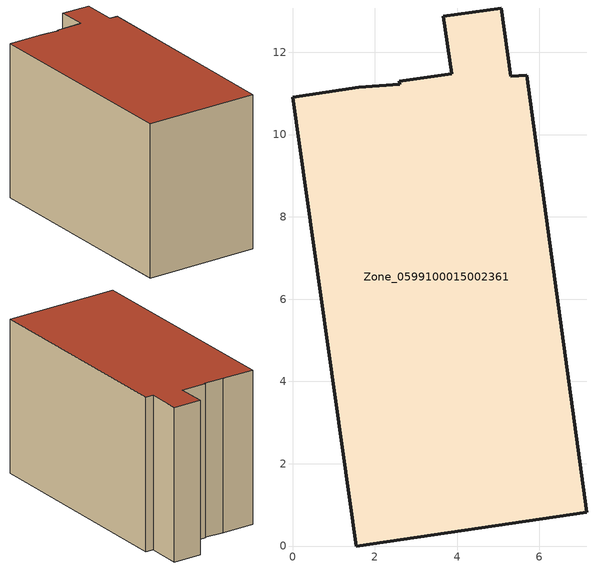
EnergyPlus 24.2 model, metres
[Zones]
Zone_0599100015002361
 floor ground (C_G): 5.69,11.44 7.16,0.82 1.55,0 0,10.91 1.61,11.15 2.6,11.22 2.59,11.29 3.87,11.48 3.66,12.88 5.07,13.07 5.31,11.41 z1.03
 wall outside (C_F): 1.61,11.15 0,10.91 1.55,0 7.16,0.82 5.69,11.44 5.31,11.41 5.07,13.07 3.66,12.88 3.87,11.48 2.59,11.29 2.6,11.22 1.61,11.15 z1.03:8.64
 roof outside (C_R): 7.16,0.82 5.69,11.44 5.31,11.41 5.07,13.07 3.66,12.88 3.87,11.48 2.59,11.29 2.6,11.22 1.61,11.15 0,10.91 1.55,0 z8.64
[BUILDING]
Pand.0599100015002361: North Axis=0; Terrain=City; Loads Convergence Tolerance Value=0.04; Temperature Convergence Tolerance Value=0.4; Solar Distribution=FullExterior; Maximum Number of Warmup Days=25; Minimum Number of Warmup Days=1
[Site:Location]
Rotterdam.The.Hague.AP_ZH_NLD Design_Conditions: Latitude=51.96; Longitude=4.45; Time Zone=1; Elevation=-4.5
[SITE:GROUNDTEMPERATURE:BUILDINGSURFACE]
18, 18, 18, 18, 18, 18, 18, 18, 18, 18, 18, 18
[MATERIAL] Thermal Absorptance=0.9; Solar Absorptance=0.7; Visible Absorptance=0.7
Name | Roughness | Thickness | Conductivity | Density | Specific Heat
G.TC.1975-1991 | MediumSmooth | 0.15 | 0.288461 | 540 | 1210
F.TC.1975-1991 | Rough | 0.3 | 0.230769 | 1920 | 840
R.TC.1975-1991 | MediumRough | 0.2 | 0.153846 | 1500 | 1000
[CONSTRUCTION]
C_G: G.TC.1975-1991
C_F: F.TC.1975-1991
C_R: R.TC.1975-1991
[ZONE]
Zone_0599100015002361: Type=1; Multiplier=1; Ceiling Height=Autocalculate; Volume=Autocalculate; Floor Area=autocalculate; Part of Total Floor Area=Yes
[ZONEINFILTRATION:DESIGNFLOWRATE]
Infil_Zone_0599100015002361: Zone or ZoneList or Space or SpaceList=Zone_0599100015002361; Schedule=AlwaysOn; Design Flow Rate Calculation Method=Flow/Area; Flow Rate per Floor Area=0.003; Constant Term Coefficient=1; Temperature Term Coefficient=0; Velocity Term Coefficient=0; Velocity Squared Term Coefficient=0
[HVACTEMPLATE:ZONE:IDEALLOADSAIRSYSTEM]
Zone_0599100015002361: Maximum Heating Supply Air Temperature=50; Minimum Cooling Supply Air Temperature=13; Maximum Heating Supply Air Humidity Ratio=0.0156; Minimum Cooling Supply Air Humidity Ratio=0.0077; Heating Limit=NoLimit; Cooling Limit=NoLimit; Dehumidification Control Type=ConstantSensibleHeatRatio; Cooling Sensible Heat Ratio=0.7; Dehumidification Setpoint=60; Humidification Control Type=None; Humidification Setpoint=30; Outdoor Air Method=None; Outdoor Air Flow Rate per Person=0.00944; Outdoor Air Flow Rate per Zone Floor Area=0; Outdoor Air Flow Rate per Zone=0; Demand Controlled Ventilation Type=None; Outdoor Air Economizer Type=NoEconomizer; Heat Recovery Type=None; Sensible Heat Recovery Effectiveness=0.7; Latent Heat Recovery Effectiveness=0.65
[ZONECONTROL:THERMOSTAT]
ThermostatControl_Zone_0599100015002361: Zone or ZoneList=Zone_0599100015002361; Control Type Schedule=DualSetpointControlType; Control 1=Thermostat_Zone_0599100015002361; Temperature Difference Between Cutout And Setpoint=0
[THERMOSTATSETPOINT:DUALSETPOINT]
Thermostat_Zone_0599100015002361: Heating Setpoint Temperature Schedule=HeatingSetpoint_Zone_0599100015002361; Cooling Setpoint Temperature Schedule=CoolingSetpoint_Zone_0599100015002361
[SCHEDULE:COMPACT]
HeatingSetpoint_Zone_0599100015002361: Through: 12/31, For: AllDays, Until: 24:00, 21
CoolingSetpoint_Zone_0599100015002361: Through: 12/31, For: AllDays, Until: 24:00, 24
DualSetpointControlType: Through: 12/31, For: AllDays, Until: 24:00, 4
AlwaysOn: Through: 12/31, For: AllDays, Until: 24:00, 1
